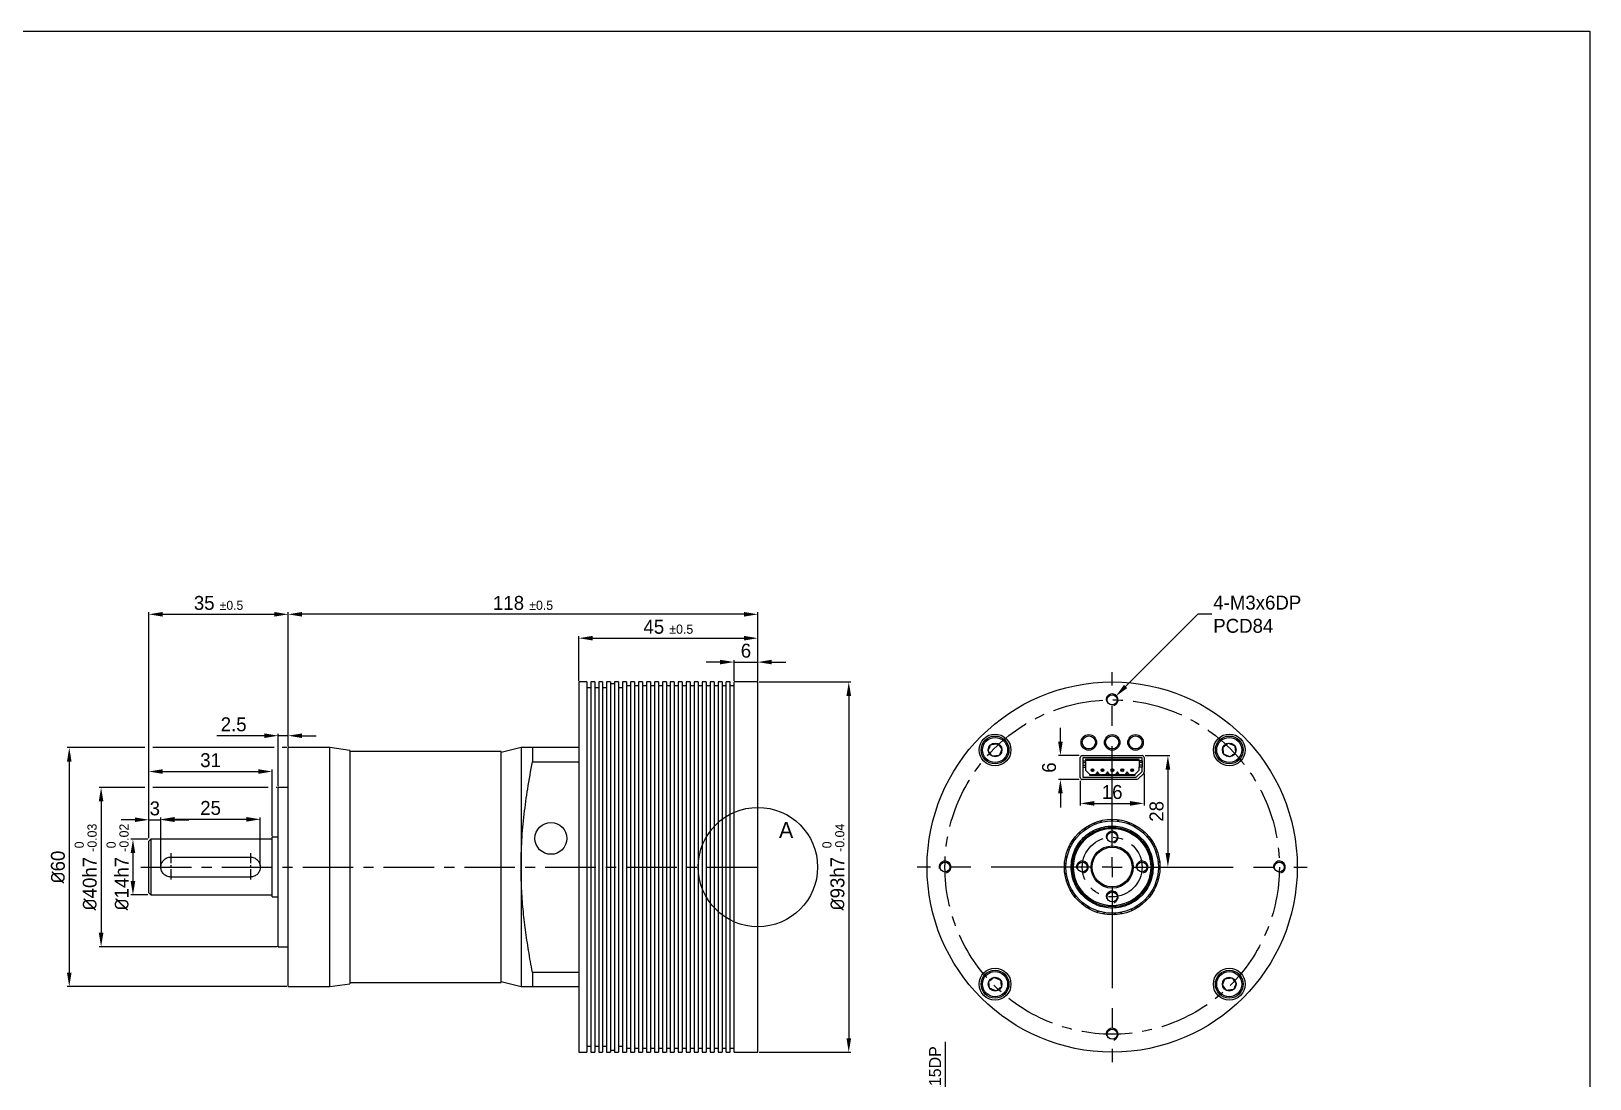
# Model space of a CAD drawing. Header units: millimetres. Extents: x 0 to 594, y 0 to 420.
# Drawn here: x 202.4 to 594, y 156.8 to 420 of the extents above; entities that cross this region are included whole.
import ezdxf

# ---------------------------------------------------------------- set-up
doc = ezdxf.new("R2010")
doc.units = ezdxf.units.MM
doc.header["$PDSIZE"] = -1
doc.linetypes.add('CENTERX2', pattern=[20.32, 12.7, -2.54, 2.54, -2.54])
doc.layers.add('외형선', color=7, linetype='Continuous', lineweight=25)
for name, color, linetype in [('중심선', 1, 'CENTERX2'), ('치수', 3, 'Continuous'), ('치수선', 3, 'Continuous')]:
    doc.layers.add(name, color=color, linetype=linetype)
doc.styles.add('누리로봇 문자스타일_20230829', font='GOTHIC.TTF')
doc.dimstyles.new('A2기본 치수스타일', dxfattribs={"dimtxt": 3.5, "dimasz": 3.5, "dimexe": 0.5, "dimexo": 0.3, "dimgap": 1, "dimtad": 1, "dimtoh": 1, "dimdec": 1, "dimzin": 12, "dimdsep": 46, "dimtxsty": '누리로봇 문자스타일_20230829', "dimcen": 0.09, "dimclrd": 3, "dimclre": 3, "dimclrt": 3, "dimadec": 0, "dimazin": 3, "dimtm": 1e-09, "dimtfac": 1, "dimtdec": 1, "dimtofl": 0, "dimtmove": 0, "dimatfit": 3, "dimfxl": 1, "dimfrac": 2, "dimarcsym": 0})
doc.dimstyles.new('A2지시선 치수스타일', dxfattribs={"dimtxt": 3.5, "dimasz": 3.5, "dimexe": 0.5, "dimexo": 0.3, "dimgap": 0.396875, "dimtad": 0, "dimtih": 1, "dimtoh": 1, "dimdec": 1, "dimzin": 12, "dimdsep": 46, "dimtxsty": '누리로봇 문자스타일_20230829', "dimcen": 0.09, "dimclrd": 3, "dimclre": 3, "dimclrt": 3, "dimadec": 0, "dimazin": 3, "dimtm": 1e-09, "dimtfac": 1, "dimtdec": 1, "dimtofl": 0, "dimtmove": 0, "dimatfit": 3, "dimfxl": 1, "dimfrac": 2, "dimarcsym": 0})
doc.dimstyles.new('A3기본 치수스타일', dxfattribs={"dimtxt": 3, "dimasz": 3, "dimexe": 0.5, "dimexo": 0.3, "dimgap": 1, "dimtad": 1, "dimtoh": 1, "dimdec": 1, "dimzin": 12, "dimdsep": 46, "dimtxsty": '누리로봇 문자스타일_20230829', "dimcen": 0.09, "dimclrd": 3, "dimclre": 3, "dimclrt": 3, "dimadec": 0, "dimazin": 3, "dimtm": 1e-09, "dimtfac": 1, "dimtdec": 1, "dimtofl": 0, "dimtmove": 0, "dimatfit": 3, "dimfxl": 1, "dimfrac": 2, "dimarcsym": 0})
doc.dimstyles.new('A3치수선 초과 치수스타일', dxfattribs={"dimtxt": 3, "dimasz": 3, "dimexe": 0.5, "dimexo": 0.3, "dimgap": 1, "dimtad": 1, "dimdec": 1, "dimzin": 12, "dimdsep": 46, "dimtxsty": '누리로봇 문자스타일_20230829', "dimcen": 0.09, "dimclrd": 3, "dimclre": 3, "dimclrt": 3, "dimadec": 0, "dimazin": 3, "dimtm": 1e-09, "dimtfac": 1, "dimtdec": 1, "dimtofl": 0, "dimtmove": 0, "dimatfit": 3, "dimfxl": 1, "dimfrac": 2, "dimarcsym": 0})

# ---------------------------------------------------------------- blocks, each defined once
blk = doc.blocks.new('_D')
at = {"color": 3, "lineweight": -2}
for p, q in [((482.3, 238), (488.5, 238)), ((488, 234.5), (488, 213.5)), ((488.3, 210), (488.5, 210))]:
    blk.add_line(p, q, dxfattribs=at)
at = {"color": 3}
for points in [[(487.42, 234.5), (488.58, 234.5), (488, 238)], [(487.42, 213.5), (488.58, 213.5), (488, 210)]]:
    blk.add_solid(points, dxfattribs=at)
at = {"layer": 'Defpoints', "color": 0}
for p in [(482, 238), (488, 210), (488, 210)]:
    blk.add_point(p, dxfattribs=at)
at = {"color": 3, "insert": (485.16, 224), "char_height": 3.5, "attachment_point": 5, "rotation": 90, "style": '누리로봇 문자스타일_20230829'}
blk.add_mtext('28', dxfattribs=at)
blk = doc.blocks.new('_D_1')
at = {"layer": 'Defpoints', "color": 0}
for p in [(466, 232), (482, 233.82), (482, 226)]:
    blk.add_point(p, dxfattribs=at)
at = {"layer": '치수', "color": 3, "lineweight": -2}
for p, q in [((466, 231.7), (466, 225.5)), ((482, 233.52), (482, 225.5)), ((469.5, 226), (478.5, 226))]:
    blk.add_line(p, q, dxfattribs=at)
at = {"layer": '치수', "color": 3}
for points in [[(469.5, 226.58), (469.5, 225.42), (466, 226)], [(478.5, 226.58), (478.5, 225.42), (482, 226)]]:
    blk.add_solid(points, dxfattribs=at)
at = {"layer": '치수', "color": 3, "insert": (474, 228.84), "char_height": 3.5, "attachment_point": 5, "style": '누리로봇 문자스타일_20230829'}
blk.add_mtext('16', dxfattribs=at)
blk = doc.blocks.new('_D_2')
at = {"color": 3, "lineweight": -2}
for p, q in [((461, 241.5), (461, 245)), ((465.7, 238), (460.5, 238)), ((465.7, 232), (460.5, 232)), ((461, 228.5), (461, 225))]:
    blk.add_line(p, q, dxfattribs=at)
at = {"color": 3}
for points in [[(460.42, 241.5), (461.58, 241.5), (461, 238)], [(460.42, 228.5), (461.58, 228.5), (461, 232)]]:
    blk.add_solid(points, dxfattribs=at)
at = {"layer": 'Defpoints', "color": 0}
for p in [(466, 238), (461, 232), (466, 232)]:
    blk.add_point(p, dxfattribs=at)
at = {"color": 3, "insert": (458.16, 235), "char_height": 3.5, "attachment_point": 5, "rotation": 90, "style": '누리로봇 문자스타일_20230829'}
blk.add_mtext('6', dxfattribs=at)
blk = doc.blocks.new('_D_4')
at = {"color": 3, "lineweight": -2}
for p, q in [((495.5, 273.5), (477.36, 255.36)), ((499, 273.5), (495.5, 273.5))]:
    blk.add_line(p, q, dxfattribs=at)
at = {"color": 3}
blk.add_solid([(476.95, 255.77), (477.77, 254.95), (474.88, 252.88)], dxfattribs=at)
at = {"layer": 'Defpoints', "color": 0}
for p in [(473.12, 251.12), (474.88, 252.88)]:
    blk.add_point(p, dxfattribs=at)
at = {"color": 3, "insert": (499.4, 273.5), "char_height": 3.5, "attachment_point": 4, "style": '누리로봇 문자스타일_20230829'}
blk.add_mtext('4-M3x6DP\\PPCD84', dxfattribs=at)
blk = doc.blocks.new('SW_CENTERMARKSYMBOL_0')
at = {"layer": '중심선', "color": 0}
for p, q in [((0, 2.5), (0, 24.5)), ((-2.5, 0), (-24.5, 0)), ((0, 0), (-1.25, 0)), ((0, 0), (0, 1.25)), ((0, 0), (0, -1.25)), ((0, 0), (1.25, 0)), ((2.5, 0), (24.5, 0)), ((0, -2.5), (0, -24.5))]:
    blk.add_line(p, q, dxfattribs=at)
blk = doc.blocks.new('_D_5')
at = {"layer": 'Defpoints', "color": 0}
for p in [(385, 256.5), (385, 163.5), (407.83, 163.5)]:
    blk.add_point(p, dxfattribs=at)
at = {"layer": '치수', "color": 3, "lineweight": -2}
for p, q in [((385.3, 256.5), (408.33, 256.5)), ((407.83, 253), (407.83, 167)), ((385.3, 163.5), (408.33, 163.5))]:
    blk.add_line(p, q, dxfattribs=at)
at = {"layer": '치수', "color": 3}
for points in [[(407.25, 253), (408.42, 253), (407.83, 256.5)], [(407.25, 167), (408.42, 167), (407.83, 163.5)]]:
    blk.add_solid(points, dxfattribs=at)
at = {"layer": '치수', "color": 3, "insert": (403.98, 210), "char_height": 3.5, "attachment_point": 5, "rotation": 90, "style": '누리로봇 문자스타일_20230829'}
blk.add_mtext('{\\fISOCPEUR|b0|i0|c0|p34;%%C}93h7 {\\H0.66x;\\S 0^ -0.04;}', dxfattribs=at)
blk = doc.blocks.new('_D_6')
at = {"layer": 'Defpoints', "color": 0}
for p in [(267, 273.5), (385, 256.5), (267, 240)]:
    blk.add_point(p, dxfattribs=at)
at = {"layer": '치수', "color": 3, "lineweight": -2}
for p, q in [((267, 240.3), (267, 274)), ((381.5, 273.5), (270.5, 273.5)), ((385, 256.8), (385, 274))]:
    blk.add_line(p, q, dxfattribs=at)
at = {"layer": '치수', "color": 3}
for points in [[(270.5, 274.08), (270.5, 272.92), (267, 273.5)], [(381.5, 274.08), (381.5, 272.92), (385, 273.5)]]:
    blk.add_solid(points, dxfattribs=at)
at = {"layer": '치수', "color": 3, "insert": (326, 276.34), "char_height": 3.5, "attachment_point": 5, "style": '누리로봇 문자스타일_20230829'}
blk.add_mtext('118 {\\H0.66x;%%P0.5}', dxfattribs=at)
blk = doc.blocks.new('*D37')
at = {"layer": 'Defpoints', "color": 0}
for p in [(385, 261.5), (379, 256.5), (385, 256.5)]:
    blk.add_point(p, dxfattribs=at)
at = {"layer": '치수', "color": 3, "lineweight": -2}
for p, q in [((375.5, 261.5), (372, 261.5)), ((379, 256.8), (379, 262)), ((379, 261.5), (385, 261.5)), ((385, 256.8), (385, 262)), ((388.5, 261.5), (392, 261.5))]:
    blk.add_line(p, q, dxfattribs=at)
at = {"layer": '치수', "color": 3}
for points in [[(375.5, 262.08), (375.5, 260.92), (379, 261.5)], [(388.5, 262.08), (388.5, 260.92), (385, 261.5)]]:
    blk.add_solid(points, dxfattribs=at)
at = {"layer": '치수', "color": 3, "insert": (382, 264.34), "char_height": 3.5, "attachment_point": 5, "style": '누리로봇 문자스타일_20230829'}
blk.add_mtext('6', dxfattribs=at)
blk = doc.blocks.new('*D46')
at = {"layer": 'Defpoints', "color": 0}
for p in [(267, 273.5), (267, 240), (232, 217)]:
    blk.add_point(p, dxfattribs=at)
at = {"layer": '치수', "color": 3, "lineweight": -2}
for p, q in [((232, 217.3), (232, 274)), ((235.5, 273.5), (263.5, 273.5)), ((267, 240.3), (267, 274))]:
    blk.add_line(p, q, dxfattribs=at)
at = {"layer": '치수', "color": 3}
for points in [[(235.5, 274.08), (235.5, 272.92), (232, 273.5)], [(263.5, 274.08), (263.5, 272.92), (267, 273.5)]]:
    blk.add_solid(points, dxfattribs=at)
at = {"layer": '치수', "color": 3, "insert": (249.5, 276.34), "char_height": 3.5, "attachment_point": 5, "style": '누리로봇 문자스타일_20230829'}
blk.add_mtext('35 {\\H0.65x;%%P0.5}', dxfattribs=at)
blk = doc.blocks.new('*D54')
at = {"layer": 'Defpoints', "color": 0}
for p in [(417, 127.74), (417, 117.74), (432.09, 117.74)]:
    blk.add_point(p, dxfattribs=at)
at = {"layer": '치수선', "color": 3, "lineweight": -2}
for p, q in [((432.09, 127.74), (432.09, 166.08)), ((417.3, 127.74), (432.59, 127.74)), ((432.09, 120.74), (432.09, 124.74)), ((417.3, 117.74), (432.59, 117.74))]:
    blk.add_line(p, q, dxfattribs=at)
at = {"layer": '치수선', "color": 3}
for points in [[(431.59, 124.74), (432.59, 124.74), (432.09, 127.74)], [(431.59, 120.74), (432.59, 120.74), (432.09, 117.74)]]:
    blk.add_solid(points, dxfattribs=at)
at = {"layer": '치수선', "color": 3, "insert": (428.65, 148.41), "char_height": 3, "attachment_point": 5, "rotation": 90, "style": '누리로봇 문자스타일_20230829'}
blk.add_mtext('{\\fISOCPEUR|b0|i0|c0|p34;%%C}10H7 {\\H0.66x;\\S+0.02^   0;} x15DP', dxfattribs=at)
blk = doc.blocks.new('*D57')
at = {"layer": 'Defpoints', "color": 0}
for p in [(385, 267.5), (340, 256.5), (385, 256.5)]:
    blk.add_point(p, dxfattribs=at)
at = {"layer": '치수', "color": 3, "lineweight": -2}
for p, q in [((340, 256.8), (340, 268)), ((343.5, 267.5), (381.5, 267.5)), ((385, 256.8), (385, 268))]:
    blk.add_line(p, q, dxfattribs=at)
at = {"layer": '치수', "color": 3}
for points in [[(343.5, 268.08), (343.5, 266.92), (340, 267.5)], [(381.5, 268.08), (381.5, 266.92), (385, 267.5)]]:
    blk.add_solid(points, dxfattribs=at)
at = {"layer": '치수', "color": 3, "insert": (362.5, 270.34), "char_height": 3.5, "attachment_point": 5, "style": '누리로봇 문자스타일_20230829'}
blk.add_mtext('45 {\\H0.66x;%%P0.5}', dxfattribs=at)
blk = doc.blocks.new('*D109')
at = {"layer": 'Defpoints', "color": 0}
for p in [(232, 217), (228, 203), (232, 203)]:
    blk.add_point(p, dxfattribs=at)
at = {"layer": '치수선', "color": 3, "lineweight": -2}
for p, q in [((231.7, 217), (227.5, 217)), ((228, 213.5), (228, 206.5)), ((231.7, 203), (227.5, 203))]:
    blk.add_line(p, q, dxfattribs=at)
at = {"layer": '치수선', "color": 3}
for points in [[(227.42, 213.5), (228.58, 213.5), (228, 217)], [(227.42, 206.5), (228.58, 206.5), (228, 203)]]:
    blk.add_solid(points, dxfattribs=at)
at = {"layer": '치수선', "color": 3, "insert": (224.14, 210), "char_height": 3.5, "attachment_point": 5, "rotation": 90, "style": '누리로봇 문자스타일_20230829'}
blk.add_mtext('{\\fISOCPEUR|b0|i0|c0|p34;%%C}14h7 {\\H0.66x;\\S 0^ -0.02;}', dxfattribs=at)
blk = doc.blocks.new('*D110')
at = {"layer": 'Defpoints', "color": 0}
for p in [(264.5, 230), (220, 190), (264.5, 190)]:
    blk.add_point(p, dxfattribs=at)
at = {"layer": '치수선', "color": 3, "lineweight": -2}
for p, q in [((231, 230), (219.5, 230)), ((262, 230), (233, 230)), ((264.2, 230), (264, 230)), ((220, 226.5), (220, 193.5)), ((264.2, 190), (219.5, 190))]:
    blk.add_line(p, q, dxfattribs=at)
at = {"layer": '치수선', "color": 3}
for points in [[(219.42, 226.5), (220.58, 226.5), (220, 230)], [(219.42, 193.5), (220.58, 193.5), (220, 190)]]:
    blk.add_solid(points, dxfattribs=at)
at = {"layer": '치수선', "color": 3, "insert": (216.14, 210), "char_height": 3.5, "attachment_point": 5, "rotation": 90, "style": '누리로봇 문자스타일_20230829'}
blk.add_mtext('{\\fISOCPEUR|b0|i0|c0|p34;%%C}40h7 {\\H0.66x;\\S 0^ -0.03;}', dxfattribs=at)
blk = doc.blocks.new('*D111')
at = {"layer": 'Defpoints', "color": 0}
for p in [(267, 240), (212, 180), (267, 180)]:
    blk.add_point(p, dxfattribs=at)
at = {"layer": '치수선', "color": 3, "lineweight": -2}
for p, q in [((231, 240), (211.5, 240)), ((263.5, 240), (233, 240)), ((266.7, 240), (265.5, 240)), ((212, 236.5), (212, 183.5)), ((266.7, 180), (211.5, 180))]:
    blk.add_line(p, q, dxfattribs=at)
at = {"layer": '치수선', "color": 3}
for points in [[(211.42, 236.5), (212.58, 236.5), (212, 240)], [(211.42, 183.5), (212.58, 183.5), (212, 180)]]:
    blk.add_solid(points, dxfattribs=at)
at = {"layer": '치수선', "color": 3, "insert": (209.16, 210), "char_height": 3.5, "attachment_point": 5, "rotation": 90, "style": '누리로봇 문자스타일_20230829'}
blk.add_mtext('{\\fISOCPEUR|b0|i0|c0|p34;%%C}60', dxfattribs=at)
blk = doc.blocks.new('*D106')
at = {"layer": 'Defpoints', "color": 0}
for p in [(235, 221.99), (235, 210), (260, 210)]:
    blk.add_point(p, dxfattribs=at)
at = {"layer": '치수', "color": 3, "lineweight": -2}
for p, q in [((235, 210.3), (235, 222.49)), ((256.5, 221.99), (238.5, 221.99)), ((260, 210.3), (260, 222.49))]:
    blk.add_line(p, q, dxfattribs=at)
at = {"layer": '치수', "color": 3}
for points in [[(238.5, 222.58), (238.5, 221.41), (235, 221.99)], [(256.5, 222.58), (256.5, 221.41), (260, 221.99)]]:
    blk.add_solid(points, dxfattribs=at)
at = {"layer": '치수', "color": 3, "insert": (247.5, 224.83), "char_height": 3.5, "attachment_point": 5, "style": '누리로봇 문자스타일_20230829'}
blk.add_mtext('25', dxfattribs=at)
blk = doc.blocks.new('*D112')
at = {"layer": 'Defpoints', "color": 0}
for p in [(263, 234), (232, 217), (263, 217.5)]:
    blk.add_point(p, dxfattribs=at)
at = {"layer": '치수', "color": 3, "lineweight": -2}
for p, q in [((232, 217.3), (232, 234.5)), ((235.5, 234), (259.5, 234)), ((263, 217.8), (263, 234.5))]:
    blk.add_line(p, q, dxfattribs=at)
at = {"layer": '치수', "color": 3}
for points in [[(235.5, 234.58), (235.5, 233.42), (232, 234)], [(259.5, 234.58), (259.5, 233.42), (263, 234)]]:
    blk.add_solid(points, dxfattribs=at)
at = {"layer": '치수', "color": 3, "insert": (247.5, 236.84), "char_height": 3.5, "attachment_point": 5, "style": '누리로봇 문자스타일_20230829'}
blk.add_mtext('31', dxfattribs=at)
blk = doc.blocks.new('*D107')
at = {"layer": 'Defpoints', "color": 0}
for p in [(232, 221), (235, 221.88), (235, 210)]:
    blk.add_point(p, dxfattribs=at)
at = {"layer": '치수', "color": 3, "lineweight": -2}
for p, q in [((228.5, 221.88), (225, 221.88)), ((232, 221.3), (232, 222.38)), ((232, 221.88), (235, 221.88)), ((235, 210.3), (235, 222.38)), ((238.5, 221.88), (242, 221.88))]:
    blk.add_line(p, q, dxfattribs=at)
at = {"layer": '치수', "color": 3}
for points in [[(228.5, 222.47), (228.5, 221.3), (232, 221.88)], [(238.5, 222.47), (238.5, 221.3), (235, 221.88)]]:
    blk.add_solid(points, dxfattribs=at)
at = {"layer": '치수', "color": 3, "insert": (233.5, 224.72), "char_height": 3.5, "attachment_point": 5, "style": '누리로봇 문자스타일_20230829'}
blk.add_mtext('3', dxfattribs=at)
blk = doc.blocks.new('*D108')
at = {"layer": 'Defpoints', "color": 0}
for p in [(267, 243), (267, 243), (264.5, 230)]:
    blk.add_point(p, dxfattribs=at)
at = {"layer": '치수', "color": 3, "lineweight": -2}
for p, q in [((261, 243), (249.11, 243)), ((264.5, 230.3), (264.5, 243.5)), ((267, 243), (264.5, 243)), ((267, 243.3), (267, 243.5)), ((270.5, 243), (274, 243))]:
    blk.add_line(p, q, dxfattribs=at)
at = {"layer": '치수', "color": 3}
for points in [[(261, 243.58), (261, 242.42), (264.5, 243)], [(270.5, 243.58), (270.5, 242.42), (267, 243)]]:
    blk.add_solid(points, dxfattribs=at)
at = {"layer": '치수', "color": 3, "insert": (253.3, 245.84), "char_height": 3.5, "attachment_point": 5, "style": '누리로봇 문자스타일_20230829'}
blk.add_mtext('2.5', dxfattribs=at)

msp = doc.modelspace()

# ---------------------------------------------------------------- linework, layer by layer
msp.add_lwpolyline([(0, 420), (594, 420), (594, 0), (0, 0)], close=True)
at = {"color": 6}
msp.add_circle((385, 210), 15, dxfattribs=at)
for centre in [(474, 252), (474, 217.5), (432, 210), (466.5, 210), (481.5, 210), (516, 210), (474, 202.5), (474, 168)]:
    msp.add_arc(centre, 1.5, 285, 195)
at = {"layer": '외형선', "linetype": 'Continuous', "lineweight": 25}
for p, q in [((342, 256.5), (340, 256.5)), ((340, 256.5), (340, 163.5)), ((342, 256.5), (342, 163.5)), ((343, 255), (342, 255)), ((344, 256.5), (343, 256.5)), ((343, 256.5), (343, 163.5)), ((344, 256.5), (344, 163.5)), ((345, 255), (344, 255)), ((346, 256.5), (345, 256.5)), ((345, 256.5), (345, 163.5)), ((346, 256.5), (346, 163.5)), ((347, 255), (346, 255)), ((348, 256.5), (347, 256.5)), ((347, 256.5), (347, 163.5)), ((348, 256.5), (348, 163.5)), ((349, 256), (348, 256)), ((350, 256.5), (349, 256.5)), ((349, 256.5), (349, 163.5)), ((350, 256.5), (350, 163.5)), ((351, 255), (350, 255)), ((352, 256.5), (351, 256.5)), ((351, 256.5), (351, 163.5)), ((352, 256.5), (352, 163.5)), ((353, 255.5), (352, 255.5)), ((354, 256.5), (353, 256.5)), ((353, 256.5), (353, 163.5)), ((354, 256.5), (354, 163.5)), ((355, 255.5), (354, 255.5)), ((356, 256.5), (355, 256.5)), ((355, 256.5), (355, 163.5)), ((356, 256.5), (356, 163.5)), ((357, 255.5), (356, 255.5)), ((358, 256.5), (357, 256.5)), ((357, 256.5), (357, 163.5)), ((358, 256.5), (358, 163.5)), ((359, 255.5), (358, 255.5)), ((360, 256.5), (359, 256.5)), ((359, 256.5), (359, 163.5)), ((360, 256.5), (360, 163.5)), ((361, 255.5), (360, 255.5)), ((362, 256.5), (361, 256.5)), ((361, 256.5), (361, 163.5)), ((362, 256.5), (362, 163.5)), ((363, 255.5), (362, 255.5)), ((364, 256.5), (363, 256.5)), ((363, 256.5), (363, 163.5)), ((364, 256.5), (364, 163.5)), ((365, 255.5), (364, 255.5)), ((366, 256.5), (365, 256.5)), ((365, 256.5), (365, 163.5)), ((366, 256.5), (366, 163.5)), ((367, 255.5), (366, 255.5)), ((368, 256.5), (367, 256.5)), ((367, 256.5), (367, 163.5)), ((368, 256.5), (368, 163.5)), ((369, 255.5), (368, 255.5)), ((370, 256.5), (369, 256.5)), ((369, 256.5), (369, 163.5)), ((370, 256.5), (370, 163.5)), ((371, 255.5), (370, 255.5)), ((372, 256.5), (371, 256.5)), ((371, 256.5), (371, 163.5)), ((372, 256.5), (372, 163.5)), ((373, 255.5), (372, 255.5)), ((374, 256.5), (373, 256.5)), ((373, 256.5), (373, 163.5)), ((374, 256.5), (374, 163.5)), ((375, 255.5), (374, 255.5)), ((376, 256.5), (375, 256.5)), ((375, 256.5), (375, 163.5)), ((376, 256.5), (376, 163.5)), ((377, 255.5), (376, 255.5)), ((378, 256.5), (377, 256.5)), ((377, 163.5), (377, 256.5)), ((378, 163.5), (378, 256.5)), ((379, 255.5), (378, 255.5)), ((385, 256.5), (379, 256.5)), ((379, 163.5), (379, 256.5)), ((385, 163.5), (385, 256.5)), ((277.5, 240), (267, 240)), ((267, 180), (267, 240)), ((282.5, 239.3), (277.5, 240)), ((277.5, 180), (277.5, 240)), ((282.5, 239.3), (282.5, 180.7)), ((320.5, 239), (282.5, 239)), ((325.5, 240), (320.5, 238.75)), ((320.5, 181), (320.5, 239)), ((325.5, 240), (325.5, 180)), ((328.36, 240), (328.36, 236.46)), ((340, 240), (328.36, 240)), ((328.36, 236.46), (340, 236.46)), ((466, 232.5), (466, 237.5)), ((466.5, 238), (481.5, 238)), ((481.5, 237.45), (466.6, 237.45)), ((466.6, 237.45), (466.6, 236.73)), ((466.6, 236.73), (467.3, 236.73)), ((466.6, 236.73), (466.6, 236.26)), ((466.6, 236.26), (467.3, 236.26)), ((466.6, 236.26), (466.6, 235.56)), ((466.6, 235.56), (467.3, 235.56)), ((466.6, 235.56), (466.6, 235.08)), ((466.6, 235.08), (466.6, 232.55)), ((466.6, 235.08), (467.3, 235.08)), ((480.8, 237), (467.3, 237)), ((467.3, 237), (467.3, 236.73)), ((480.8, 236.75), (467.3, 236.75)), ((467.3, 236.73), (467.3, 236.26)), ((467.3, 236.26), (467.3, 235.56)), ((467.3, 235.56), (467.3, 235.08)), ((467.3, 235.08), (467.3, 234.34)), ((480.8, 236.73), (480.8, 237)), ((481.5, 236.73), (480.8, 236.73)), ((480.8, 236.73), (480.8, 236.26)), ((481.5, 236.26), (480.8, 236.26)), ((480.8, 236.26), (480.8, 235.56)), ((481.5, 235.56), (480.8, 235.56)), ((480.8, 235.56), (480.8, 235.08)), ((480.8, 234.34), (480.8, 235.08)), ((481.5, 235.08), (480.8, 235.08)), ((481.5, 236.73), (481.5, 237.45)), ((481.5, 236.73), (481.5, 236.26)), ((481.5, 236.26), (481.5, 235.56)), ((481.5, 235.56), (481.5, 235.08)), ((481.5, 234.05), (481.5, 235.08)), ((482, 237.5), (482, 233.82)), ((480.1, 232), (466.5, 232)), ((466.6, 232.55), (480, 232.55)), ((467.3, 234.34), (468.39, 233.25)), ((468.39, 233.25), (469.8, 233.25)), ((468.39, 233), (468.39, 233.25)), ((479.71, 233), (468.39, 233)), ((470.3, 233.95), (469.8, 233.25)), ((470.8, 233.25), (469.8, 233.25)), ((470.8, 233.25), (470.3, 233.95)), ((470.8, 233.25), (472.3, 233.25)), ((472.8, 233.95), (472.3, 233.25)), ((473.3, 233.25), (472.3, 233.25)), ((473.3, 233.25), (472.8, 233.95)), ((473.3, 233.25), (474.8, 233.25)), ((475.3, 233.95), (474.8, 233.25)), ((475.8, 233.25), (474.8, 233.25)), ((475.8, 233.25), (475.3, 233.95)), ((475.8, 233.25), (477.3, 233.25)), ((477.8, 233.95), (477.3, 233.25)), ((478.3, 233.25), (477.3, 233.25)), ((478.3, 233.25), (477.8, 233.95)), ((478.3, 233.25), (479.71, 233.25)), ((479.71, 233.25), (480.8, 234.34)), ((479.71, 233.25), (479.71, 233)), ((480, 232.55), (481.5, 234.05)), ((481.84, 233.45), (480.5, 232.2)), ((267, 230), (264.5, 230)), ((264.5, 190), (264.5, 230)), ((467.11, 219.33), (467.13, 219.36)), ((471.33, 221.63), (471.37, 221.71)), ((232.5, 217), (232, 216.5)), ((232, 203.5), (232, 216.5)), ((263, 217), (232.5, 217)), ((232.5, 217), (232.5, 203)), ((264.5, 217.5), (263, 217.5)), ((263, 202.5), (263, 217.5)), ((237.5, 212.5), (257.5, 212.5)), ((462.44, 211.18), (462.46, 211.22)), ((257.5, 207.5), (237.5, 207.5)), ((462.57, 206.34), (462.61, 206.41)), ((232, 203.5), (232.5, 203)), ((232.5, 203), (263, 203)), ((263, 202.5), (264.5, 202.5)), ((264.5, 190), (267, 190)), ((277.5, 180), (282.5, 180.7)), ((282.5, 181), (320.5, 181)), ((320.5, 181.25), (325.5, 180)), ((340, 183.54), (328.36, 183.54)), ((328.36, 183.54), (328.36, 180)), ((267, 180), (277.5, 180)), ((328.36, 180), (340, 180)), ((342, 165), (343, 165)), ((344, 165), (345, 165)), ((346, 165), (347, 165)), ((350, 165), (351, 165)), ((352, 164.5), (353, 164.5)), ((354, 164.5), (355, 164.5)), ((356, 164.5), (357, 164.5)), ((358, 164.5), (359, 164.5)), ((360, 164.5), (361, 164.5)), ((362, 164.5), (363, 164.5)), ((364, 164.5), (365, 164.5)), ((366, 164.5), (367, 164.5)), ((368, 164.5), (369, 164.5)), ((370, 164.5), (371, 164.5)), ((372, 164.5), (373, 164.5)), ((374, 164.5), (375, 164.5)), ((376, 164.5), (377, 164.5)), ((378, 164.5), (379, 164.5)), ((340, 163.5), (342, 163.5)), ((343, 163.5), (344, 163.5)), ((345, 163.5), (346, 163.5)), ((347, 163.5), (348, 163.5)), ((348, 164), (349, 164)), ((349, 163.5), (350, 163.5)), ((351, 163.5), (352, 163.5)), ((353, 163.5), (354, 163.5)), ((355, 163.5), (356, 163.5)), ((357, 163.5), (358, 163.5)), ((359, 163.5), (360, 163.5)), ((361, 163.5), (362, 163.5)), ((363, 163.5), (364, 163.5)), ((365, 163.5), (366, 163.5)), ((367, 163.5), (368, 163.5)), ((369, 163.5), (370, 163.5)), ((371, 163.5), (372, 163.5)), ((373, 163.5), (374, 163.5)), ((375, 163.5), (376, 163.5)), ((377, 163.5), (378, 163.5)), ((379, 163.5), (385, 163.5))]:
    msp.add_line(p, q, dxfattribs=at)
at = {"layer": '외형선', "linetype": 'Continuous', "lineweight": 25, "flags": 128}
for points in [[(469.05, 234.72), (469.05, 234.71), (469.05, 234.37)], [(469.05, 234.02), (469.05, 234.03), (469.05, 234.08), (469.05, 234.12), (469.05, 234.17), (469.05, 234.23), (469.05, 234.3), (469.05, 234.36)], [(471.55, 234.72), (471.55, 234.71), (471.55, 234.66), (471.55, 234.62), (471.55, 234.51), (471.55, 234.44), (471.55, 234.37)], [(471.55, 234.02), (471.55, 234.03), (471.55, 234.36)], [(474.05, 234.72), (474.05, 234.71), (474.05, 234.62), (474.05, 234.57), (474.05, 234.51), (474.05, 234.37)], [(474.05, 234.02), (474.05, 234.03), (474.05, 234.36)], [(476.55, 234.72), (476.55, 234.71), (476.55, 234.62), (476.55, 234.57), (476.55, 234.51), (476.55, 234.44), (476.55, 234.37)], [(476.55, 234.02), (476.55, 234.03), (476.55, 234.3), (476.55, 234.36)], [(479.05, 234.72), (479.05, 234.71), (479.05, 234.44), (479.05, 234.37)], [(479.05, 234.02), (479.05, 234.03), (479.05, 234.12), (479.05, 234.17), (479.05, 234.23), (479.05, 234.36)], [(467.13, 219.36), (467.3, 219.85), (467.32, 219.97)], [(469.33, 221.05), (469.52, 220.97), (469.98, 220.88)], [(470.94, 221.19), (470.99, 221.23), (471.33, 221.63)], [(473.63, 221.99), (473.8, 221.83), (474.17, 221.6)], [(477.99, 221.32), (478.1, 221.07), (478.35, 220.75)], [(465.65, 218.62), (465.83, 218.61), (466.32, 218.69)], [(481.81, 219.11), (481.83, 218.81), (481.94, 218.46)], [(482.65, 217.73), (482.8, 217.67), (483.3, 217.58)], [(484.57, 215.68), (484.48, 215.36), (484.46, 215.02)], [(462.62, 212.22), (462.44, 212.68), (462.34, 212.84)], [(484.86, 214.08), (484.99, 213.95), (485.41, 213.71)], [(485.91, 211.48), (485.69, 211.19), (485.56, 210.9)], [(462.02, 210.71), (462.11, 210.78), (462.44, 211.18)], [(462.58, 207.96), (462.28, 208.31), (462.1, 208.43)], [(485.6, 209.89), (485.69, 209.69), (485.98, 209.34)], [(462.61, 206.41), (462.79, 206.9), (462.8, 206.97)], [(464.09, 203.98), (463.71, 204.18), (463.47, 204.24)], [(484.78, 205.71), (484.8, 205.46), (484.93, 205.05)], [(485.64, 207.08), (485.31, 206.87), (485.11, 206.67)], [(466.93, 200.8), (466.53, 200.86), (466.26, 200.83)], [(480.64, 200), (480.19, 200.07), (479.97, 200.05)], [(482.5, 202.11), (482.43, 201.84), (482.41, 201.44)], [(483.8, 203.08), (483.39, 202.99), (483.16, 202.88)], [(470.73, 198.87), (470.37, 198.79), (470.09, 198.65)], [(472.18, 198.14), (471.84, 198.53), (471.71, 198.63)], [(474.97, 198.44), (474.68, 198.25), (474.45, 198.01)], [(476.58, 198.28), (476.16, 198.52), (475.98, 198.57)], [(479.08, 199.57), (478.89, 199.32), (478.75, 198.98)]]:
    msp.add_lwpolyline(points, dxfattribs=at)
at = {"layer": '외형선', "linetype": 'Continuous', "lineweight": 25}
for centre, radius in [((474, 210), 46.5), ((474, 252), 1.25), ((444.58, 239.42), 4), ((444.58, 239.42), 3.5), ((468.13, 241.32), 1.95), ((468.13, 241.32), 1.65), ((474, 241.32), 1.95), ((474, 241.32), 1.65), ((479.87, 241.32), 1.95), ((479.87, 241.32), 1.65), ((503.42, 239.42), 4), ((503.42, 239.42), 3.5), ((444.58, 239.42), 3.15), ((444.58, 239.42), 1.73), ((503.42, 239.42), 3.15), ((503.42, 239.42), 1.73), ((469.05, 234.37), 0.35), ((469.05, 234.37), 0.005), ((471.55, 234.37), 0.35), ((471.55, 234.37), 0.005), ((474.05, 234.37), 0.35), ((474.05, 234.37), 0.005), ((476.55, 234.37), 0.35), ((476.55, 234.37), 0.005), ((479.05, 234.37), 0.35), ((479.05, 234.37), 0.005), ((333, 217.2), 4), ((474, 210), 12), ((474, 210), 11.6), ((474, 210), 10), ((474, 210), 9.7), ((474, 217.5), 1.25), ((474, 210), 5.3), ((474, 210), 5), ((432, 210), 1.25), ((466.5, 210), 1.25), ((481.5, 210), 1.25), ((516, 210), 1.25), ((474, 202.5), 1.25), ((444.58, 180.58), 4), ((444.58, 180.58), 3.5), ((503.42, 180.58), 4), ((503.42, 180.58), 3.5), ((444.58, 180.58), 3.15), ((444.58, 180.58), 1.73), ((503.42, 180.58), 3.15), ((503.42, 180.58), 1.73), ((474, 168), 1.25)]:
    msp.add_circle(centre, radius, dxfattribs=at)
for centre, radius, start, end in [((466.5, 237.5), 0.5, 90, 180), ((481.5, 237.5), 0.5, 0, 90), ((466.5, 232.5), 0.5, 180, 270), ((480.1, 232.5), 0.5, 270, 323.1301), ((481.5, 233.82), 0.5, 313.0251, 0), ((474.77, 222.98), 1.5, 286.4421, 312.299), ((479.4, 221.83), 1.5, 265.2756, 291.1325), ((462.73, 216.48), 1.5, 349.9417, 15.7986), ((462.73, 216.48), 1.5, 284.447, 310.3039), ((463.2, 202.77), 1.5, 348.1159, 13.9728), ((466.54, 199.36), 1.5, 9.2824, 35.1393)]:
    msp.add_arc(centre, radius, start, end, dxfattribs=at)
for points, knots in [([(328.36, 240), (328.02, 240), (327.38, 240), (326.59, 240), (325.98, 240), (325.58, 240), (325.53, 240), (325.5, 240)], [0, 0, 0, 0, 0.208562, 0.405083, 0.600917, 0.800102, 1, 1, 1, 1]), ([(442.87, 239.2), (442.99, 239.49), (443.21, 240.02), (443.44, 240.55), (443.54, 240.8)], [0, 0, 0, 0, 0.534645, 1, 1, 1, 1]), ([(443.91, 237.82), (443.72, 238.07), (443.37, 238.53), (443.03, 238.99), (442.87, 239.2)], [0, 0, 0, 0, 0.534645, 1, 1, 1, 1]), ([(443.54, 240.8), (443.75, 240.82), (444.24, 240.88), (444.83, 240.96), (445.19, 241), (445.26, 241.01)], [0, 0, 0, 0, 0.3662417, 0.8710803, 1, 1, 1, 1]), ([(445.26, 241.01), (445.45, 240.76), (445.79, 240.3), (446.14, 239.84), (446.3, 239.63)], [0, 0, 0, 0, 0.534647, 1, 1, 1, 1]), ([(446.3, 239.63), (446.18, 239.34), (445.96, 238.81), (445.73, 238.28), (445.63, 238.03)], [0, 0, 0, 0, 0.534645, 1, 1, 1, 1]), ([(501.82, 240.09), (502.07, 240.28), (502.53, 240.63), (502.99, 240.97), (503.2, 241.13)], [0, 0, 0, 0, 0.534645, 1, 1, 1, 1]), ([(502.03, 238.37), (502.02, 238.44), (501.98, 238.8), (501.91, 239.39), (501.85, 239.88), (501.82, 240.09)], [0, 0, 0, 0, 0.1289197, 0.6337583, 1, 1, 1, 1]), ([(503.2, 241.13), (503.49, 241.01), (504.02, 240.79), (504.55, 240.56), (504.8, 240.46)], [0, 0, 0, 0, 0.534645, 1, 1, 1, 1]), ([(504.8, 240.46), (504.82, 240.25), (504.88, 239.76), (504.96, 239.17), (505, 238.81), (505.01, 238.74)], [0, 0, 0, 0, 0.3662417, 0.8710803, 1, 1, 1, 1]), ([(325.5, 210), (325.54, 212.22), (325.62, 216.67), (326.25, 223.23), (327.15, 229.83), (327.95, 234.2), (328.36, 236.46)], [0, 0, 0, 0, 0.250376, 0.500066, 0.7412917, 1, 1, 1, 1]), ([(445.63, 238.03), (445.56, 238.02), (445.2, 237.98), (444.61, 237.91), (444.12, 237.85), (443.91, 237.82)], [0, 0, 0, 0, 0.1289197, 0.6337583, 1, 1, 1, 1]), ([(503.63, 237.7), (503.34, 237.82), (502.81, 238.04), (502.28, 238.27), (502.03, 238.37)], [0, 0, 0, 0, 0.534645, 1, 1, 1, 1]), ([(505.01, 238.74), (504.76, 238.55), (504.3, 238.21), (503.84, 237.86), (503.63, 237.7)], [0, 0, 0, 0, 0.534647, 1, 1, 1, 1]), ([(468.87, 201.07), (469.43, 200.78), (470.59, 200.2), (472.54, 199.74), (474.61, 199.65), (476.71, 199.99), (478.69, 200.75), (480.44, 201.87), (481.87, 203.26), (482.98, 204.84), (483.79, 206.6), (484.26, 208.53), (484.35, 210.61), (484.01, 212.71), (483.25, 214.69), (482.13, 216.44), (480.74, 217.87), (479.16, 218.98), (477.4, 219.79), (475.47, 220.26), (473.39, 220.35), (471.29, 220.01), (469.31, 219.25), (467.56, 218.13), (466.13, 216.74), (465.02, 215.16), (464.21, 213.4), (463.74, 211.47), (463.65, 209.39), (463.99, 207.29), (464.75, 205.31), (465.87, 203.57), (467.25, 202.12), (468.34, 201.41), (468.87, 201.07)], [0, 0, 0, 0, 0.029129, 0.060003, 0.09216, 0.125, 0.15784, 0.189997, 0.220871, 0.25, 0.279129, 0.310003, 0.34216, 0.375, 0.40784, 0.439997, 0.470871, 0.5, 0.529129, 0.560003, 0.59216, 0.625, 0.65784, 0.689997, 0.720871, 0.75, 0.779129, 0.810003, 0.84216, 0.875, 0.90784, 0.939997, 0.970871, 1, 1, 1, 1]), ([(235, 210), (235.01, 210.17), (235.03, 210.5), (235.23, 211.12), (235.69, 211.81), (236.38, 212.27), (237, 212.47), (237.33, 212.49), (237.5, 212.5)], [0, 0, 0, 0, 0.125491, 0.250539, 0.500107, 0.749207, 0.873922, 1, 1, 1, 1]), ([(257.5, 212.5), (257.66, 212.49), (258, 212.47), (258.62, 212.27), (259.31, 211.81), (259.77, 211.12), (259.97, 210.49), (259.99, 210.16), (260, 210)], [0, 0, 0, 0, 0.124839, 0.250853, 0.500368, 0.749619, 0.875158, 1, 1, 1, 1]), ([(237.5, 207.5), (237.34, 207.51), (237, 207.53), (236.38, 207.73), (235.69, 208.19), (235.23, 208.88), (235.03, 209.51), (235.01, 209.84), (235, 210)], [0, 0, 0, 0, 0.124839, 0.250853, 0.500367, 0.749618, 0.875158, 1, 1, 1, 1]), ([(260, 210), (259.99, 209.83), (259.97, 209.5), (259.77, 208.88), (259.31, 208.19), (258.62, 207.73), (258, 207.53), (257.67, 207.51), (257.5, 207.5)], [0, 0, 0, 0, 0.12549, 0.250539, 0.500107, 0.749209, 0.873922, 1, 1, 1, 1]), ([(328.36, 183.54), (328.02, 185.37), (327.38, 188.91), (326.59, 194.19), (325.98, 199.41), (325.58, 204.68), (325.53, 208.22), (325.5, 210)], [0, 0, 0, 0, 0.208562, 0.405083, 0.600917, 0.800102, 1, 1, 1, 1]), ([(442.99, 181.26), (443.24, 181.45), (443.7, 181.79), (444.16, 182.14), (444.37, 182.3)], [0, 0, 0, 0, 0.534647, 1, 1, 1, 1]), ([(443.2, 179.54), (443.18, 179.75), (443.12, 180.24), (443.04, 180.83), (443, 181.19), (442.99, 181.26)], [0, 0, 0, 0, 0.3662417, 0.8710803, 1, 1, 1, 1]), ([(444.37, 182.3), (444.66, 182.18), (445.19, 181.96), (445.72, 181.73), (445.97, 181.63)], [0, 0, 0, 0, 0.534645, 1, 1, 1, 1]), ([(445.97, 181.63), (445.98, 181.56), (446.02, 181.2), (446.09, 180.61), (446.15, 180.12), (446.18, 179.91)], [0, 0, 0, 0, 0.1289197, 0.6337583, 1, 1, 1, 1]), ([(501.7, 180.37), (501.82, 180.66), (502.04, 181.19), (502.27, 181.72), (502.37, 181.97)], [0, 0, 0, 0, 0.534645, 1, 1, 1, 1]), ([(502.74, 178.99), (502.55, 179.24), (502.21, 179.7), (501.86, 180.16), (501.7, 180.37)], [0, 0, 0, 0, 0.534647, 1, 1, 1, 1]), ([(502.37, 181.97), (502.44, 181.98), (502.8, 182.02), (503.39, 182.09), (503.88, 182.15), (504.09, 182.18)], [0, 0, 0, 0, 0.1289197, 0.6337583, 1, 1, 1, 1]), ([(504.09, 182.18), (504.28, 181.93), (504.63, 181.47), (504.97, 181.01), (505.13, 180.8)], [0, 0, 0, 0, 0.534645, 1, 1, 1, 1]), ([(505.13, 180.8), (505.01, 180.51), (504.79, 179.98), (504.56, 179.45), (504.46, 179.2)], [0, 0, 0, 0, 0.534645, 1, 1, 1, 1]), ([(325.5, 180), (325.54, 180), (325.62, 180), (326.25, 180), (327.15, 180), (327.95, 180), (328.36, 180)], [0, 0, 0, 0, 0.250376, 0.500066, 0.7412917, 1, 1, 1, 1]), ([(444.8, 178.87), (444.51, 178.99), (443.98, 179.21), (443.45, 179.44), (443.2, 179.54)], [0, 0, 0, 0, 0.534645, 1, 1, 1, 1]), ([(446.18, 179.91), (445.93, 179.72), (445.47, 179.37), (445.01, 179.03), (444.8, 178.87)], [0, 0, 0, 0, 0.534645, 1, 1, 1, 1]), ([(504.46, 179.2), (504.25, 179.18), (503.76, 179.12), (503.17, 179.04), (502.81, 179), (502.74, 178.99)], [0, 0, 0, 0, 0.3662417, 0.8710803, 1, 1, 1, 1])]:
    msp.add_open_spline(points, degree=3, knots=knots, dxfattribs=at)
at = {"layer": '중심선', "ltscale": 0.2}
for p, q in [((237.5, 213.5), (237.5, 206.5)), ((257.5, 213.5), (257.5, 206.5))]:
    msp.add_line(p, q, dxfattribs=at)
at = {"layer": '중심선'}
msp.add_line((230, 210), (387, 210), dxfattribs=at)
for radius in [42, 7.5]:
    msp.add_circle((474, 210), radius, dxfattribs=at)

# ---------------------------------------------------------------- block references
at = {"layer": '중심선', "xscale": 2, "yscale": 2, "zscale": 2}
msp.add_blockref('SW_CENTERMARKSYMBOL_0', (474, 210), dxfattribs=at)

# ---------------------------------------------------------------- texts
at = {"color": 3, "ltscale": 0.5, "insert": (390.31, 219.33), "char_height": 4, "width": 8.9201, "attachment_point": 4, "style": '누리로봇 문자스타일_20230829'}
msp.add_mtext('A', dxfattribs=at)

# ---------------------------------------------------------------- dimensions: what is measured, and where the dimension line sits
dim = msp.add_diameter_dim_2p(p1=(473.12, 251.12), p2=(474.88, 252.88), text='4-M3x6DP\\PPCD84', dimstyle='A2지시선 치수스타일', override={"dimcen": 0})
dim.commit()
dim.dimension.update_dxf_attribs({"geometry": '_D_4', "text_midpoint": (510.72, 273.5), "dimtype": 163})
dim = msp.add_linear_dim(base=(461, 232), p1=(466, 238), p2=(466, 232), angle=90, dimstyle='A2기본 치수스타일')
dim.commit()
dim.dimension.update_dxf_attribs({"geometry": '_D_2', "text_midpoint": (461, 235), "dimtype": 160})
dim = msp.add_linear_dim(base=(488, 210), p1=(482, 238), p2=(488, 210), angle=90, dimstyle='A2기본 치수스타일')
dim.commit()
dim.dimension.update_dxf_attribs({"geometry": '_D', "text_midpoint": (485.16, 224)})
at = {"layer": '치수'}
for base, p1, p2, text, dimstyle, override, picture, middle in [((267, 273.5), (232, 217), (267, 240), '<> {\\H0.65x;%%P0.5}', 'A3기본 치수스타일', {"dimtxt": 3.5, "dimasz": 3.5, "dimtmove": 0}, '*D46', (249.5, 276.34)), ((267, 273.5), (385, 256.5), (267, 240), '<> {\\H0.66x;%%P0.5}', 'A2기본 치수스타일', {"dimtxt": 3.5, "dimasz": 3.5, "dimtmove": 0}, '_D_6', (326, 276.34)), ((385, 267.5), (340, 256.5), (385, 256.5), '<> {\\H0.66x;%%P0.5}', 'A2기본 치수스타일', {"dimtofl": 1, "dimtmove": 0}, '*D57', (362.5, 270.34))]:
    dim = msp.add_linear_dim(base=base, p1=p1, p2=p2, text=text, dimstyle=dimstyle, override=override, dxfattribs=at)
    dim.commit()
    dim.dimension.update_dxf_attribs({"geometry": picture, "text_midpoint": middle})
for base, p1, p2, dimstyle, override, picture, middle in [((385, 261.5), (379, 256.5), (385, 256.5), 'A2기본 치수스타일', {"dimtofl": 1, "dimtmove": 0}, '*D37', (382, 264.34)), ((263, 234), (232, 217), (263, 217.5), 'A3기본 치수스타일', {"dimtxt": 3.5, "dimasz": 3.5}, '*D112', (247.5, 236.84)), ((235, 221.99), (260, 210), (235, 210), 'A3기본 치수스타일', {"dimtxt": 3.5, "dimasz": 3.5, "dimtofl": 1}, '*D106', (247.5, 224.83))]:
    dim = msp.add_linear_dim(base=base, p1=p1, p2=p2, dimstyle=dimstyle, override=override, dxfattribs=at)
    dim.commit()
    dim.dimension.update_dxf_attribs({"geometry": picture, "text_midpoint": middle})
dim = msp.add_linear_dim(base=(407.83, 163.5), p1=(385, 256.5), p2=(385, 163.5), angle=90, text='{\\fISOCPEUR|b0|i0|c0|p34;%%C}<>h7 {\\H0.66x;\\S 0^ -0.04;}', dimstyle='A2기본 치수스타일', dxfattribs=at)
dim.commit()
dim.dimension.update_dxf_attribs({"geometry": '_D_5', "text_midpoint": (407.83, 210), "dimtype": 160})
for base, p1, p2, picture, middle in [((267, 243), (264.5, 230), (267, 243), '*D108', (253.3, 243)), ((235, 221.88), (232, 221), (235, 210), '*D107', (233.5, 221.88))]:
    dim = msp.add_linear_dim(base=base, p1=p1, p2=p2, dimstyle='A3기본 치수스타일', override={"dimtxt": 3.5, "dimasz": 3.5, "dimtofl": 1}, dxfattribs=at)
    dim.commit()
    dim.dimension.update_dxf_attribs({"geometry": picture, "text_midpoint": middle, "dimtype": 160})
dim = msp.add_linear_dim(base=(482, 226), p1=(466, 232), p2=(482, 233.82), dimstyle='A2기본 치수스타일', dxfattribs=at)
dim.commit()
dim.dimension.update_dxf_attribs({"geometry": '_D_1', "text_midpoint": (474, 226), "dimtype": 160})
at = {"layer": '치수선'}
for base, p1, p2, text, picture, middle in [((212, 180), (267, 240), (267, 180), '{\\fISOCPEUR|b0|i0|c0|p34;%%C}<>', '*D111', (209.16, 210)), ((220, 190), (264.5, 230), (264.5, 190), '{\\fISOCPEUR|b0|i0|c0|p34;%%C}<>h7 {\\H0.66x;\\S 0^ -0.03;}', '*D110', (216.14, 210))]:
    dim = msp.add_linear_dim(base=base, p1=p1, p2=p2, angle=90, text=text, dimstyle='A3기본 치수스타일', override={"dimtxt": 3.5, "dimasz": 3.5, "dimtmove": 0}, dxfattribs=at)
    dim.commit()
    dim.dimension.update_dxf_attribs({"geometry": picture, "text_midpoint": middle})
dim = msp.add_linear_dim(base=(228, 203), p1=(232, 217), p2=(232, 203), angle=90, text='{\\fISOCPEUR|b0|i0|c0|p34;%%C}<>h7 {\\H0.66x;\\S 0^ -0.02;}', dimstyle='A3치수선 초과 치수스타일', override={"dimtxt": 3.5, "dimasz": 3.5}, dxfattribs=at)
dim.commit()
dim.dimension.update_dxf_attribs({"geometry": '*D109', "text_midpoint": (228, 210), "dimtype": 160})
dim = msp.add_linear_dim(base=(432.09, 117.74), p1=(417, 127.74), p2=(417, 117.74), angle=90, text='{\\fISOCPEUR|b0|i0|c0|p34;%%C}<>H7 {\\H0.66x;\\S+0.02^   0;} x15DP', dimstyle='A3치수선 초과 치수스타일', dxfattribs=at)
dim.commit()
dim.dimension.update_dxf_attribs({"geometry": '*D54', "text_midpoint": (432.09, 148.41), "dimtype": 160})

doc.saveas('drawing.dxf')
